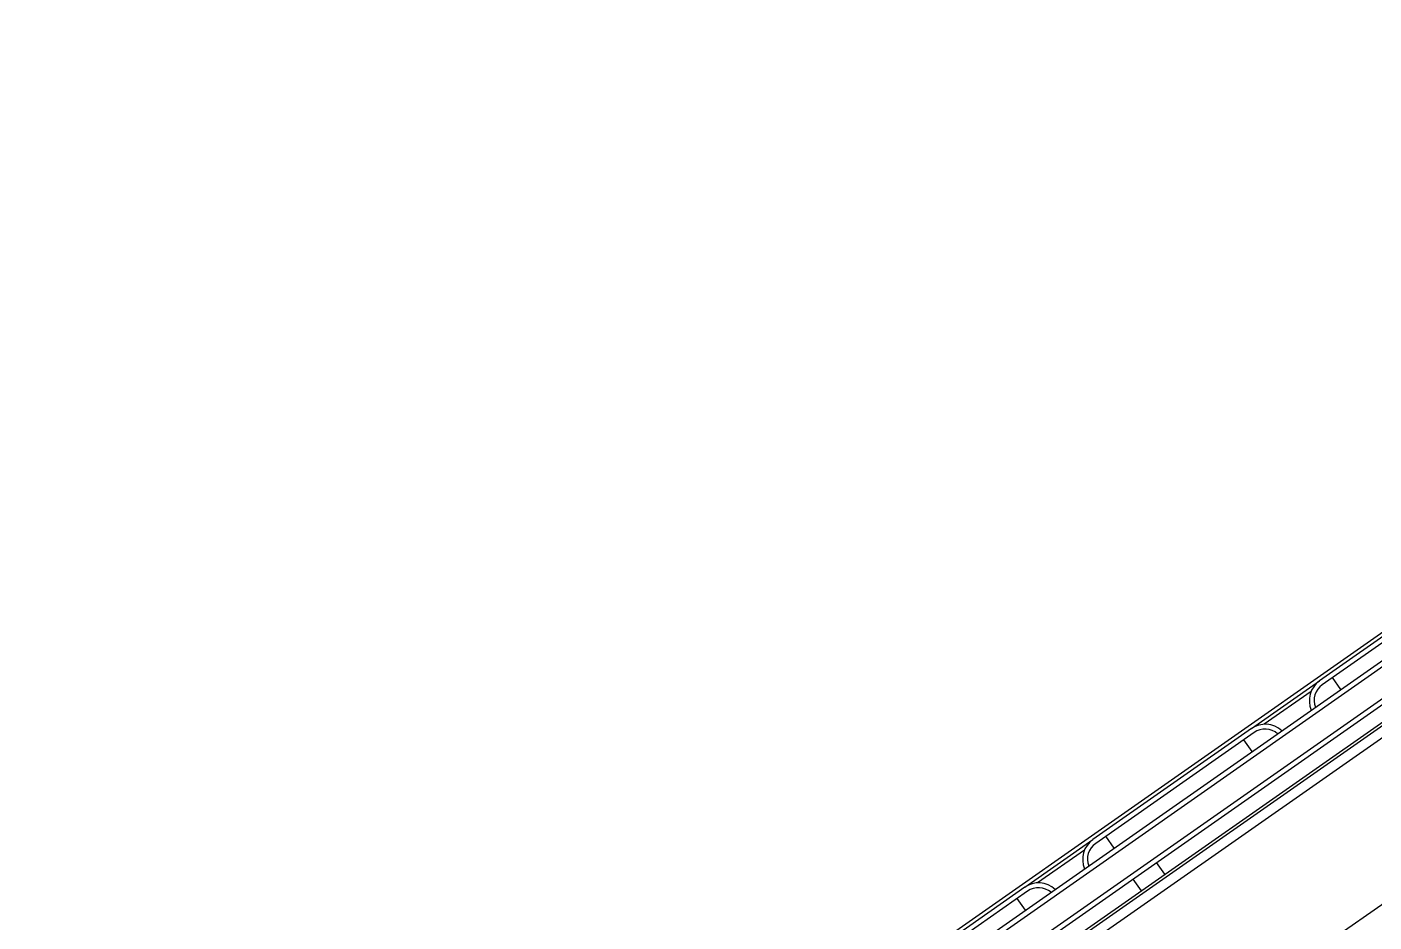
# Model space of a CAD drawing. Header units: millimetres. Extents: x 152904052 to 153933663, y 538271515 to 539240469.
# Drawn here: x 153352976 to 153353536, y 538947419 to 538947792 of the extents above; entities that cross this region are included whole.
import ezdxf

# ---------------------------------------------------------------- set-up
doc = ezdxf.new("R2010")
doc.units = ezdxf.units.MM
doc.layers.add('POWR', color=5, linetype='Continuous')

msp = doc.modelspace()

# ---------------------------------------------------------------- linework, layer by layer
at = {"layer": 'POWR', "color": 7}
for p, q in [((153354776.25, 538948366.83), (153353015.07, 538947133.64)), ((153354778.6, 538948363.48), (153353017.42, 538947130.29)), ((153354828.38, 538948328.99), (153353032.8, 538947071.71)), ((153352976.35, 538947145.35), (153353877.42, 538947776.29)), ((153352985.52, 538947137.49), (153353881.67, 538947764.98)), ((153352986.04, 538947140.42), (153353878.75, 538947765.5)), ((153352991.72, 538947128.64), (153353887.87, 538947756.14)), ((153352994.7, 538947128.17), (153353887.29, 538947753.17)), ((153353018.48, 538947137.5), (153353868.35, 538947732.58)), ((153353579.51, 538947565.74), (153353513.65, 538947519.62)), ((153353580.66, 538947564.1), (153353514.8, 538947517.98)), ((153353485.31, 538947499.78), (153353513.65, 538947519.62)), ((153353522.5, 538947516.05), (153353519.06, 538947520.97)), ((153353510.12, 538947515.2), (153353490.67, 538947501.58)), ((153353485.31, 538947499.78), (153353419.45, 538947453.66)), ((153353486.46, 538947498.14), (153353420.6, 538947452.02)), ((153353485.64, 538947490.24), (153353482.2, 538947495.15)), ((153353391.11, 538947433.81), (153353419.45, 538947453.66)), ((153353428.3, 538947450.09), (153353424.86, 538947455)), ((153353415.92, 538947449.24), (153353396.47, 538947435.62)), ((153353449.35, 538947439.2), (153353445.91, 538947444.11)), ((153353391.11, 538947433.81), (153353325.25, 538947387.7)), ((153353436.08, 538947437.23), (153353439.52, 538947432.31)), ((153353392.25, 538947432.18), (153353326.39, 538947386.06)), ((153353391.44, 538947424.28), (153353387.99, 538947429.19))]:
    msp.add_line(p, q, dxfattribs=at)
for centre, radius, start, end in [((153353519.39, 538947511.43), 10, 125, 203.463), ((153353519.39, 538947511.43), 8, 125, 200.5225), ((153353491.04, 538947491.58), 10, 46.537, 125), ((153353491.04, 538947491.58), 8, 49.4775, 125), ((153353425.18, 538947445.47), 10, 125, 203.463), ((153353425.18, 538947445.47), 8, 125, 200.5225), ((153353396.84, 538947425.62), 10, 46.537, 125), ((153353396.84, 538947425.62), 8, 49.4775, 125)]:
    msp.add_arc(centre, radius, start, end, dxfattribs=at)

doc.saveas('drawing.dxf')
